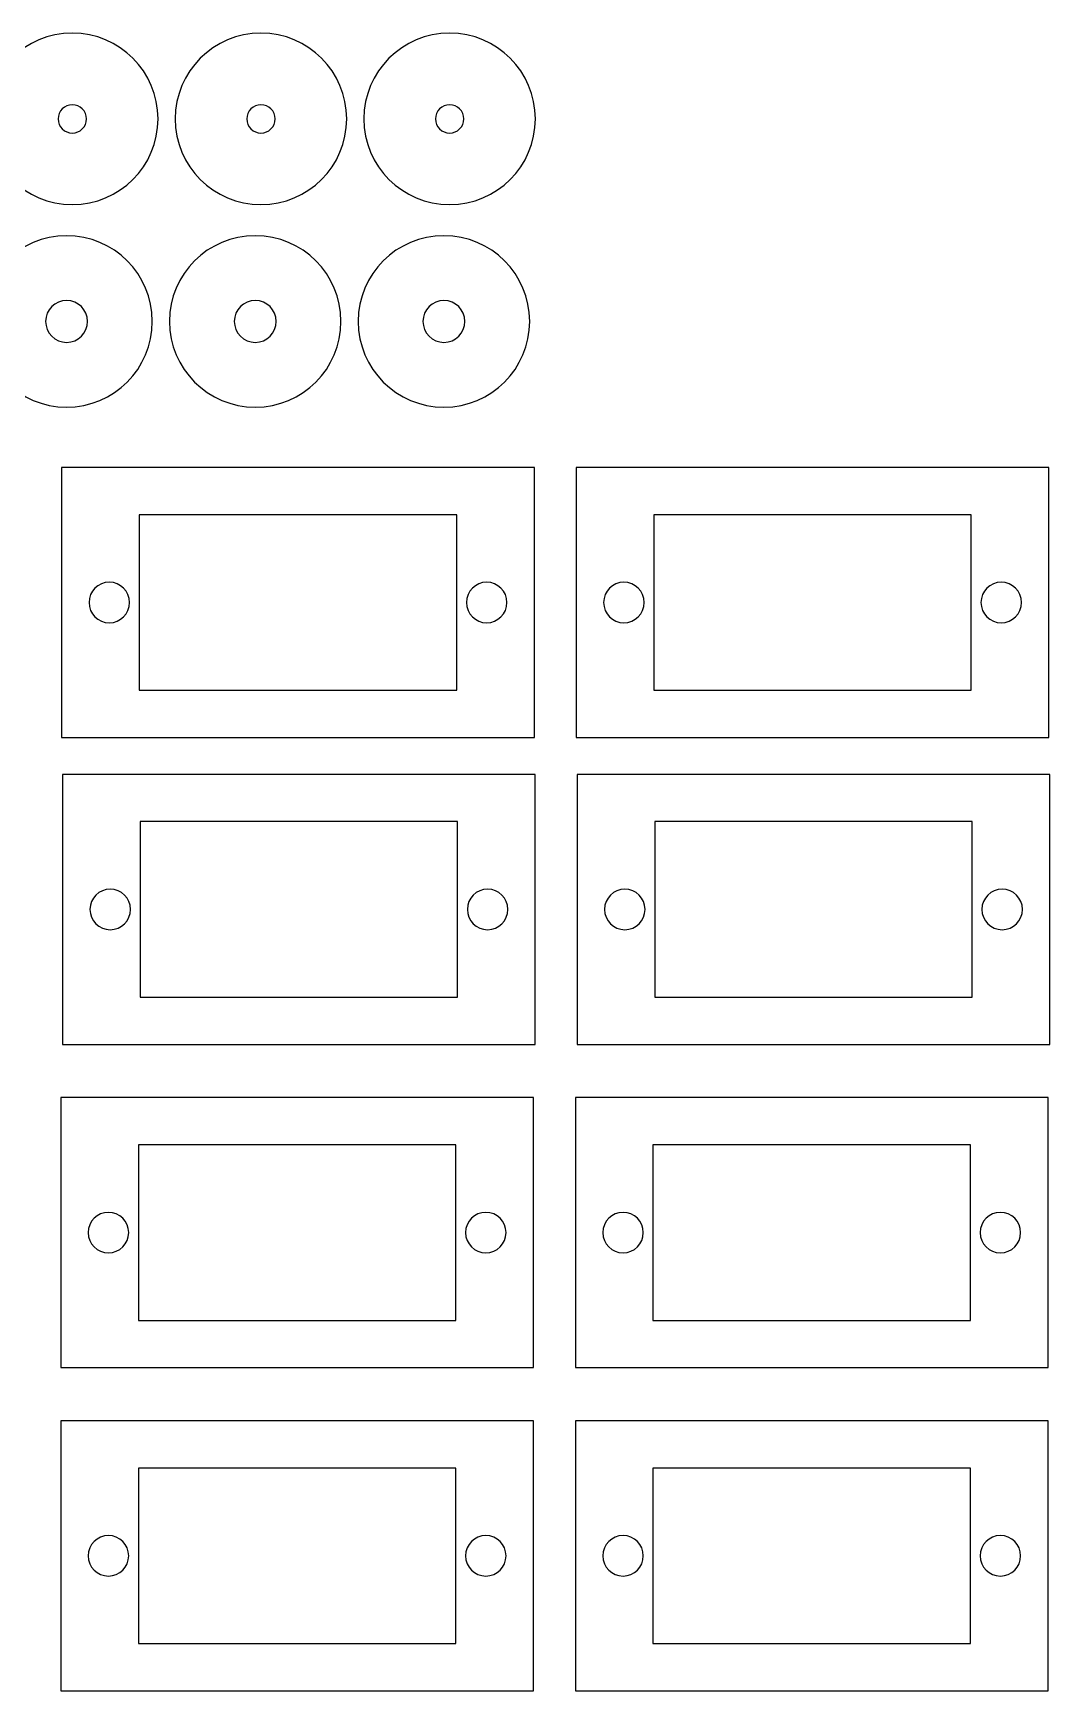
# Model space of a CAD drawing. Header units: inches. Extents: x 0.57 to 7.8, y -9.96 to -0.47.
# Drawn here: x 3.658 to 6.622, y -9.96 to -5.127 of the extents above; entities that cross this region are included whole.
import ezdxf

# ---------------------------------------------------------------- set-up
doc = ezdxf.new("R2010")
doc.units = ezdxf.units.IN
doc.header["$MEASUREMENT"] = 0
doc.layers.add('Layer 1', color=7, linetype='Continuous')

# ---------------------------------------------------------------- blocks, each defined once
blk = doc.blocks.new('block 71')
at = {"layer": 'Layer 1', "color": 7, "lineweight": 25}
blk.add_open_spline([(4.9211, -6.7867), (4.9211, -6.7541), (4.9475, -6.7277), (4.9801, -6.7277), (5.0127, -6.7277), (5.0392, -6.7541), (5.0392, -6.7867), (5.0392, -6.8193), (5.0127, -6.8458), (4.9801, -6.8458), (4.9475, -6.8458), (4.9211, -6.8193), (4.9211, -6.7867), (4.9211, -6.7867), (4.9211, -6.7867), (4.9211, -6.7867)], degree=3, knots=[0, 0, 0, 0, 1, 1, 1, 2, 2, 2, 3, 3, 3, 4, 4, 4, 5, 5, 5, 5], dxfattribs=at)
blk = doc.blocks.new('block 72')
at = {"layer": 'Layer 1', "color": 7, "lineweight": 25}
blk.add_open_spline([(3.8211, -6.7867), (3.8211, -6.7541), (3.8475, -6.7277), (3.8801, -6.7277), (3.9127, -6.7277), (3.9392, -6.7541), (3.9392, -6.7867), (3.9392, -6.8193), (3.9127, -6.8458), (3.8801, -6.8458), (3.8475, -6.8458), (3.8211, -6.8193), (3.8211, -6.7867), (3.8211, -6.7867), (3.8211, -6.7867), (3.8211, -6.7867)], degree=3, knots=[0, 0, 0, 0, 1, 1, 1, 2, 2, 2, 3, 3, 3, 4, 4, 4, 5, 5, 5, 5], dxfattribs=at)
blk = doc.blocks.new('block 73')
at = {"layer": 'Layer 1', "color": 7, "lineweight": 25}
blk.add_lwpolyline([(3.9675, -7.0426), (4.8927, -7.0426)], dxfattribs=at)
blk = doc.blocks.new('block 74')
at = {"layer": 'Layer 1', "color": 7, "lineweight": 25}
blk.add_lwpolyline([(4.8927, -7.0426), (4.8927, -6.5308)], dxfattribs=at)
blk = doc.blocks.new('block 75')
at = {"layer": 'Layer 1', "color": 7, "lineweight": 25}
blk.add_lwpolyline([(3.9675, -6.5308), (3.9675, -7.0426)], dxfattribs=at)
blk = doc.blocks.new('block 76')
at = {"layer": 'Layer 1', "color": 7, "lineweight": 25}
blk.add_lwpolyline([(5.1191, -6.393), (3.7411, -6.393)], dxfattribs=at)
blk = doc.blocks.new('block 77')
at = {"layer": 'Layer 1', "color": 7, "lineweight": 25}
blk.add_lwpolyline([(5.1191, -7.1804), (5.1191, -6.393)], dxfattribs=at)
blk = doc.blocks.new('block 78')
at = {"layer": 'Layer 1', "color": 7, "lineweight": 25}
blk.add_lwpolyline([(3.7411, -7.1804), (5.1191, -7.1804)], dxfattribs=at)
blk = doc.blocks.new('block 79')
at = {"layer": 'Layer 1', "color": 7, "lineweight": 25}
blk.add_lwpolyline([(3.7411, -6.393), (3.7411, -7.1804)], dxfattribs=at)
blk = doc.blocks.new('block 80')
at = {"layer": 'Layer 1', "color": 7, "lineweight": 25}
blk.add_lwpolyline([(4.8927, -6.5308), (3.9675, -6.5308)], dxfattribs=at)
blk = doc.blocks.new('block 70')
at = {"layer": 'Layer 1'}
for name in ['block 76', 'block 79', 'block 77', 'block 75', 'block 80', 'block 74', 'block 72', 'block 71', 'block 73', 'block 78']:
    blk.add_blockref(name, (0, 0), dxfattribs=at)
blk = doc.blocks.new('block 82')
at = {"layer": 'Layer 1', "color": 7, "lineweight": 25}
blk.add_open_spline([(6.4211, -6.7867), (6.4211, -6.7541), (6.4475, -6.7277), (6.4801, -6.7277), (6.5127, -6.7277), (6.5392, -6.7541), (6.5392, -6.7867), (6.5392, -6.8193), (6.5127, -6.8458), (6.4801, -6.8458), (6.4475, -6.8458), (6.4211, -6.8193), (6.4211, -6.7867), (6.4211, -6.7867), (6.4211, -6.7867), (6.4211, -6.7867)], degree=3, knots=[0, 0, 0, 0, 1, 1, 1, 2, 2, 2, 3, 3, 3, 4, 4, 4, 5, 5, 5, 5], dxfattribs=at)
blk = doc.blocks.new('block 83')
at = {"layer": 'Layer 1', "color": 7, "lineweight": 25}
blk.add_open_spline([(5.3211, -6.7867), (5.3211, -6.7541), (5.3475, -6.7277), (5.3801, -6.7277), (5.4127, -6.7277), (5.4392, -6.7541), (5.4392, -6.7867), (5.4392, -6.8193), (5.4127, -6.8458), (5.3801, -6.8458), (5.3475, -6.8458), (5.3211, -6.8193), (5.3211, -6.7867), (5.3211, -6.7867), (5.3211, -6.7867), (5.3211, -6.7867)], degree=3, knots=[0, 0, 0, 0, 1, 1, 1, 2, 2, 2, 3, 3, 3, 4, 4, 4, 5, 5, 5, 5], dxfattribs=at)
blk = doc.blocks.new('block 84')
at = {"layer": 'Layer 1', "color": 7, "lineweight": 25}
blk.add_lwpolyline([(5.4675, -7.0426), (6.3927, -7.0426)], dxfattribs=at)
blk = doc.blocks.new('block 85')
at = {"layer": 'Layer 1', "color": 7, "lineweight": 25}
blk.add_lwpolyline([(6.3927, -7.0426), (6.3927, -6.5308)], dxfattribs=at)
blk = doc.blocks.new('block 86')
at = {"layer": 'Layer 1', "color": 7, "lineweight": 25}
blk.add_lwpolyline([(5.4675, -6.5308), (5.4675, -7.0426)], dxfattribs=at)
blk = doc.blocks.new('block 87')
at = {"layer": 'Layer 1', "color": 7, "lineweight": 25}
blk.add_lwpolyline([(6.6191, -6.393), (5.2411, -6.393)], dxfattribs=at)
blk = doc.blocks.new('block 88')
at = {"layer": 'Layer 1', "color": 7, "lineweight": 25}
blk.add_lwpolyline([(6.6191, -7.1804), (6.6191, -6.393)], dxfattribs=at)
blk = doc.blocks.new('block 89')
at = {"layer": 'Layer 1', "color": 7, "lineweight": 25}
blk.add_lwpolyline([(5.2411, -7.1804), (6.6191, -7.1804)], dxfattribs=at)
blk = doc.blocks.new('block 90')
at = {"layer": 'Layer 1', "color": 7, "lineweight": 25}
blk.add_lwpolyline([(5.2411, -6.393), (5.2411, -7.1804)], dxfattribs=at)
blk = doc.blocks.new('block 91')
at = {"layer": 'Layer 1', "color": 7, "lineweight": 25}
blk.add_lwpolyline([(6.3927, -6.5308), (5.4675, -6.5308)], dxfattribs=at)
blk = doc.blocks.new('block 81')
at = {"layer": 'Layer 1'}
for name in ['block 87', 'block 90', 'block 88', 'block 86', 'block 91', 'block 85', 'block 83', 'block 82', 'block 84', 'block 89']:
    blk.add_blockref(name, (0, 0), dxfattribs=at)
blk = doc.blocks.new('block 115')
at = {"layer": 'Layer 1', "color": 7, "lineweight": 25}
blk.add_open_spline([(4.9238, -7.6815), (4.9238, -7.6489), (4.9502, -7.6225), (4.9828, -7.6225), (5.0155, -7.6225), (5.0419, -7.6489), (5.0419, -7.6815), (5.0419, -7.7141), (5.0155, -7.7406), (4.9828, -7.7406), (4.9502, -7.7406), (4.9238, -7.7141), (4.9238, -7.6815), (4.9238, -7.6815), (4.9238, -7.6815), (4.9238, -7.6815)], degree=3, knots=[0, 0, 0, 0, 1, 1, 1, 2, 2, 2, 3, 3, 3, 4, 4, 4, 5, 5, 5, 5], dxfattribs=at)
blk = doc.blocks.new('block 116')
at = {"layer": 'Layer 1', "color": 7, "lineweight": 25}
blk.add_open_spline([(3.8238, -7.6815), (3.8238, -7.6489), (3.8502, -7.6225), (3.8828, -7.6225), (3.9155, -7.6225), (3.9419, -7.6489), (3.9419, -7.6815), (3.9419, -7.7141), (3.9155, -7.7406), (3.8828, -7.7406), (3.8502, -7.7406), (3.8238, -7.7141), (3.8238, -7.6815), (3.8238, -7.6815), (3.8238, -7.6815), (3.8238, -7.6815)], degree=3, knots=[0, 0, 0, 0, 1, 1, 1, 2, 2, 2, 3, 3, 3, 4, 4, 4, 5, 5, 5, 5], dxfattribs=at)
blk = doc.blocks.new('block 117')
at = {"layer": 'Layer 1', "color": 7, "lineweight": 25}
blk.add_lwpolyline([(3.9702, -7.9374), (4.8954, -7.9374)], dxfattribs=at)
blk = doc.blocks.new('block 118')
at = {"layer": 'Layer 1', "color": 7, "lineweight": 25}
blk.add_lwpolyline([(4.8954, -7.9374), (4.8954, -7.4256)], dxfattribs=at)
blk = doc.blocks.new('block 119')
at = {"layer": 'Layer 1', "color": 7, "lineweight": 25}
blk.add_lwpolyline([(3.9702, -7.4256), (3.9702, -7.9374)], dxfattribs=at)
blk = doc.blocks.new('block 120')
at = {"layer": 'Layer 1', "color": 7, "lineweight": 25}
blk.add_lwpolyline([(5.1218, -7.2878), (3.7439, -7.2878)], dxfattribs=at)
blk = doc.blocks.new('block 121')
at = {"layer": 'Layer 1', "color": 7, "lineweight": 25}
blk.add_lwpolyline([(5.1218, -8.0752), (5.1218, -7.2878)], dxfattribs=at)
blk = doc.blocks.new('block 122')
at = {"layer": 'Layer 1', "color": 7, "lineweight": 25}
blk.add_lwpolyline([(3.7439, -8.0752), (5.1218, -8.0752)], dxfattribs=at)
blk = doc.blocks.new('block 123')
at = {"layer": 'Layer 1', "color": 7, "lineweight": 25}
blk.add_lwpolyline([(3.7439, -7.2878), (3.7439, -8.0752)], dxfattribs=at)
blk = doc.blocks.new('block 124')
at = {"layer": 'Layer 1', "color": 7, "lineweight": 25}
blk.add_lwpolyline([(4.8954, -7.4256), (3.9702, -7.4256)], dxfattribs=at)
blk = doc.blocks.new('block 114')
at = {"layer": 'Layer 1'}
for name in ['block 120', 'block 123', 'block 121', 'block 119', 'block 124', 'block 118', 'block 116', 'block 115', 'block 117', 'block 122']:
    blk.add_blockref(name, (0, 0), dxfattribs=at)
blk = doc.blocks.new('block 126')
at = {"layer": 'Layer 1', "color": 7, "lineweight": 25}
blk.add_open_spline([(6.4238, -7.6815), (6.4238, -7.6489), (6.4502, -7.6225), (6.4828, -7.6225), (6.5155, -7.6225), (6.5419, -7.6489), (6.5419, -7.6815), (6.5419, -7.7141), (6.5155, -7.7406), (6.4828, -7.7406), (6.4502, -7.7406), (6.4238, -7.7141), (6.4238, -7.6815), (6.4238, -7.6815), (6.4238, -7.6815), (6.4238, -7.6815)], degree=3, knots=[0, 0, 0, 0, 1, 1, 1, 2, 2, 2, 3, 3, 3, 4, 4, 4, 5, 5, 5, 5], dxfattribs=at)
blk = doc.blocks.new('block 127')
at = {"layer": 'Layer 1', "color": 7, "lineweight": 25}
blk.add_open_spline([(5.3238, -7.6815), (5.3238, -7.6489), (5.3502, -7.6225), (5.3828, -7.6225), (5.4155, -7.6225), (5.4419, -7.6489), (5.4419, -7.6815), (5.4419, -7.7141), (5.4155, -7.7406), (5.3828, -7.7406), (5.3502, -7.7406), (5.3238, -7.7141), (5.3238, -7.6815), (5.3238, -7.6815), (5.3238, -7.6815), (5.3238, -7.6815)], degree=3, knots=[0, 0, 0, 0, 1, 1, 1, 2, 2, 2, 3, 3, 3, 4, 4, 4, 5, 5, 5, 5], dxfattribs=at)
blk = doc.blocks.new('block 128')
at = {"layer": 'Layer 1', "color": 7, "lineweight": 25}
blk.add_lwpolyline([(5.4702, -7.9374), (6.3954, -7.9374)], dxfattribs=at)
blk = doc.blocks.new('block 129')
at = {"layer": 'Layer 1', "color": 7, "lineweight": 25}
blk.add_lwpolyline([(6.3954, -7.9374), (6.3954, -7.4256)], dxfattribs=at)
blk = doc.blocks.new('block 130')
at = {"layer": 'Layer 1', "color": 7, "lineweight": 25}
blk.add_lwpolyline([(5.4702, -7.4256), (5.4702, -7.9374)], dxfattribs=at)
blk = doc.blocks.new('block 131')
at = {"layer": 'Layer 1', "color": 7, "lineweight": 25}
blk.add_lwpolyline([(6.6218, -7.2878), (5.2439, -7.2878)], dxfattribs=at)
blk = doc.blocks.new('block 132')
at = {"layer": 'Layer 1', "color": 7, "lineweight": 25}
blk.add_lwpolyline([(6.6218, -8.0752), (6.6218, -7.2878)], dxfattribs=at)
blk = doc.blocks.new('block 133')
at = {"layer": 'Layer 1', "color": 7, "lineweight": 25}
blk.add_lwpolyline([(5.2439, -8.0752), (6.6218, -8.0752)], dxfattribs=at)
blk = doc.blocks.new('block 134')
at = {"layer": 'Layer 1', "color": 7, "lineweight": 25}
blk.add_lwpolyline([(5.2439, -7.2878), (5.2439, -8.0752)], dxfattribs=at)
blk = doc.blocks.new('block 135')
at = {"layer": 'Layer 1', "color": 7, "lineweight": 25}
blk.add_lwpolyline([(6.3954, -7.4256), (5.4702, -7.4256)], dxfattribs=at)
blk = doc.blocks.new('block 125')
at = {"layer": 'Layer 1'}
for name in ['block 131', 'block 134', 'block 132', 'block 130', 'block 135', 'block 129', 'block 127', 'block 126', 'block 128', 'block 133']:
    blk.add_blockref(name, (0, 0), dxfattribs=at)
blk = doc.blocks.new('block 159')
at = {"layer": 'Layer 1', "color": 7, "lineweight": 25}
blk.add_open_spline([(4.9186, -8.6238), (4.9186, -8.5912), (4.945, -8.5647), (4.9776, -8.5647), (5.0102, -8.5647), (5.0367, -8.5912), (5.0367, -8.6238), (5.0367, -8.6564), (5.0102, -8.6829), (4.9776, -8.6829), (4.945, -8.6829), (4.9186, -8.6564), (4.9186, -8.6238), (4.9186, -8.6238), (4.9186, -8.6238), (4.9186, -8.6238)], degree=3, knots=[0, 0, 0, 0, 1, 1, 1, 2, 2, 2, 3, 3, 3, 4, 4, 4, 5, 5, 5, 5], dxfattribs=at)
blk = doc.blocks.new('block 160')
at = {"layer": 'Layer 1', "color": 7, "lineweight": 25}
blk.add_open_spline([(3.8186, -8.6238), (3.8186, -8.5912), (3.845, -8.5647), (3.8776, -8.5647), (3.9102, -8.5647), (3.9367, -8.5912), (3.9367, -8.6238), (3.9367, -8.6564), (3.9102, -8.6829), (3.8776, -8.6829), (3.845, -8.6829), (3.8186, -8.6564), (3.8186, -8.6238), (3.8186, -8.6238), (3.8186, -8.6238), (3.8186, -8.6238)], degree=3, knots=[0, 0, 0, 0, 1, 1, 1, 2, 2, 2, 3, 3, 3, 4, 4, 4, 5, 5, 5, 5], dxfattribs=at)
blk = doc.blocks.new('block 161')
at = {"layer": 'Layer 1', "color": 7, "lineweight": 25}
blk.add_lwpolyline([(3.965, -8.8797), (4.8902, -8.8797)], dxfattribs=at)
blk = doc.blocks.new('block 162')
at = {"layer": 'Layer 1', "color": 7, "lineweight": 25}
blk.add_lwpolyline([(4.8902, -8.8797), (4.8902, -8.3679)], dxfattribs=at)
blk = doc.blocks.new('block 163')
at = {"layer": 'Layer 1', "color": 7, "lineweight": 25}
blk.add_lwpolyline([(3.965, -8.3679), (3.965, -8.8797)], dxfattribs=at)
blk = doc.blocks.new('block 164')
at = {"layer": 'Layer 1', "color": 7, "lineweight": 25}
blk.add_lwpolyline([(5.1166, -8.2301), (3.7386, -8.2301)], dxfattribs=at)
blk = doc.blocks.new('block 165')
at = {"layer": 'Layer 1', "color": 7, "lineweight": 25}
blk.add_lwpolyline([(5.1166, -9.0175), (5.1166, -8.2301)], dxfattribs=at)
blk = doc.blocks.new('block 166')
at = {"layer": 'Layer 1', "color": 7, "lineweight": 25}
blk.add_lwpolyline([(3.7386, -9.0175), (5.1166, -9.0175)], dxfattribs=at)
blk = doc.blocks.new('block 167')
at = {"layer": 'Layer 1', "color": 7, "lineweight": 25}
blk.add_lwpolyline([(3.7386, -8.2301), (3.7386, -9.0175)], dxfattribs=at)
blk = doc.blocks.new('block 168')
at = {"layer": 'Layer 1', "color": 7, "lineweight": 25}
blk.add_lwpolyline([(4.8902, -8.3679), (3.965, -8.3679)], dxfattribs=at)
blk = doc.blocks.new('block 158')
at = {"layer": 'Layer 1'}
for name in ['block 164', 'block 167', 'block 165', 'block 163', 'block 168', 'block 162', 'block 160', 'block 159', 'block 161', 'block 166']:
    blk.add_blockref(name, (0, 0), dxfattribs=at)
blk = doc.blocks.new('block 170')
at = {"layer": 'Layer 1', "color": 7, "lineweight": 25}
blk.add_open_spline([(6.4186, -8.6238), (6.4186, -8.5912), (6.445, -8.5647), (6.4776, -8.5647), (6.5102, -8.5647), (6.5367, -8.5912), (6.5367, -8.6238), (6.5367, -8.6564), (6.5102, -8.6829), (6.4776, -8.6829), (6.445, -8.6829), (6.4186, -8.6564), (6.4186, -8.6238), (6.4186, -8.6238), (6.4186, -8.6238), (6.4186, -8.6238)], degree=3, knots=[0, 0, 0, 0, 1, 1, 1, 2, 2, 2, 3, 3, 3, 4, 4, 4, 5, 5, 5, 5], dxfattribs=at)
blk = doc.blocks.new('block 171')
at = {"layer": 'Layer 1', "color": 7, "lineweight": 25}
blk.add_open_spline([(5.3186, -8.6238), (5.3186, -8.5912), (5.345, -8.5647), (5.3776, -8.5647), (5.4102, -8.5647), (5.4367, -8.5912), (5.4367, -8.6238), (5.4367, -8.6564), (5.4102, -8.6829), (5.3776, -8.6829), (5.345, -8.6829), (5.3186, -8.6564), (5.3186, -8.6238), (5.3186, -8.6238), (5.3186, -8.6238), (5.3186, -8.6238)], degree=3, knots=[0, 0, 0, 0, 1, 1, 1, 2, 2, 2, 3, 3, 3, 4, 4, 4, 5, 5, 5, 5], dxfattribs=at)
blk = doc.blocks.new('block 172')
at = {"layer": 'Layer 1', "color": 7, "lineweight": 25}
blk.add_lwpolyline([(5.465, -8.8797), (6.3902, -8.8797)], dxfattribs=at)
blk = doc.blocks.new('block 173')
at = {"layer": 'Layer 1', "color": 7, "lineweight": 25}
blk.add_lwpolyline([(6.3902, -8.8797), (6.3902, -8.3679)], dxfattribs=at)
blk = doc.blocks.new('block 174')
at = {"layer": 'Layer 1', "color": 7, "lineweight": 25}
blk.add_lwpolyline([(5.465, -8.3679), (5.465, -8.8797)], dxfattribs=at)
blk = doc.blocks.new('block 175')
at = {"layer": 'Layer 1', "color": 7, "lineweight": 25}
blk.add_lwpolyline([(6.6166, -8.2301), (5.2386, -8.2301)], dxfattribs=at)
blk = doc.blocks.new('block 176')
at = {"layer": 'Layer 1', "color": 7, "lineweight": 25}
blk.add_lwpolyline([(6.6166, -9.0175), (6.6166, -8.2301)], dxfattribs=at)
blk = doc.blocks.new('block 177')
at = {"layer": 'Layer 1', "color": 7, "lineweight": 25}
blk.add_lwpolyline([(5.2386, -9.0175), (6.6166, -9.0175)], dxfattribs=at)
blk = doc.blocks.new('block 178')
at = {"layer": 'Layer 1', "color": 7, "lineweight": 25}
blk.add_lwpolyline([(5.2386, -8.2301), (5.2386, -9.0175)], dxfattribs=at)
blk = doc.blocks.new('block 179')
at = {"layer": 'Layer 1', "color": 7, "lineweight": 25}
blk.add_lwpolyline([(6.3902, -8.3679), (5.465, -8.3679)], dxfattribs=at)
blk = doc.blocks.new('block 169')
at = {"layer": 'Layer 1'}
for name in ['block 175', 'block 178', 'block 176', 'block 174', 'block 179', 'block 173', 'block 171', 'block 170', 'block 172', 'block 177']:
    blk.add_blockref(name, (0, 0), dxfattribs=at)
blk = doc.blocks.new('block 203')
at = {"layer": 'Layer 1', "color": 7, "lineweight": 25}
blk.add_open_spline([(4.9186, -9.5661), (4.9186, -9.5335), (4.945, -9.507), (4.9776, -9.507), (5.0102, -9.507), (5.0367, -9.5335), (5.0367, -9.5661), (5.0367, -9.5987), (5.0102, -9.6251), (4.9776, -9.6251), (4.945, -9.6251), (4.9186, -9.5987), (4.9186, -9.5661), (4.9186, -9.5661), (4.9186, -9.5661), (4.9186, -9.5661)], degree=3, knots=[0, 0, 0, 0, 1, 1, 1, 2, 2, 2, 3, 3, 3, 4, 4, 4, 5, 5, 5, 5], dxfattribs=at)
blk = doc.blocks.new('block 204')
at = {"layer": 'Layer 1', "color": 7, "lineweight": 25}
blk.add_open_spline([(3.8186, -9.5661), (3.8186, -9.5335), (3.845, -9.507), (3.8776, -9.507), (3.9102, -9.507), (3.9367, -9.5335), (3.9367, -9.5661), (3.9367, -9.5987), (3.9102, -9.6251), (3.8776, -9.6251), (3.845, -9.6251), (3.8186, -9.5987), (3.8186, -9.5661), (3.8186, -9.5661), (3.8186, -9.5661), (3.8186, -9.5661)], degree=3, knots=[0, 0, 0, 0, 1, 1, 1, 2, 2, 2, 3, 3, 3, 4, 4, 4, 5, 5, 5, 5], dxfattribs=at)
blk = doc.blocks.new('block 205')
at = {"layer": 'Layer 1', "color": 7, "lineweight": 25}
blk.add_lwpolyline([(3.965, -9.822), (4.8902, -9.822)], dxfattribs=at)
blk = doc.blocks.new('block 206')
at = {"layer": 'Layer 1', "color": 7, "lineweight": 25}
blk.add_lwpolyline([(4.8902, -9.822), (4.8902, -9.3102)], dxfattribs=at)
blk = doc.blocks.new('block 207')
at = {"layer": 'Layer 1', "color": 7, "lineweight": 25}
blk.add_lwpolyline([(3.965, -9.3102), (3.965, -9.822)], dxfattribs=at)
blk = doc.blocks.new('block 208')
at = {"layer": 'Layer 1', "color": 7, "lineweight": 25}
blk.add_lwpolyline([(5.1166, -9.1724), (3.7386, -9.1724)], dxfattribs=at)
blk = doc.blocks.new('block 209')
at = {"layer": 'Layer 1', "color": 7, "lineweight": 25}
blk.add_lwpolyline([(5.1166, -9.9598), (5.1166, -9.1724)], dxfattribs=at)
blk = doc.blocks.new('block 210')
at = {"layer": 'Layer 1', "color": 7, "lineweight": 25}
blk.add_lwpolyline([(3.7386, -9.9598), (5.1166, -9.9598)], dxfattribs=at)
blk = doc.blocks.new('block 211')
at = {"layer": 'Layer 1', "color": 7, "lineweight": 25}
blk.add_lwpolyline([(3.7386, -9.1724), (3.7386, -9.9598)], dxfattribs=at)
blk = doc.blocks.new('block 212')
at = {"layer": 'Layer 1', "color": 7, "lineweight": 25}
blk.add_lwpolyline([(4.8902, -9.3102), (3.965, -9.3102)], dxfattribs=at)
blk = doc.blocks.new('block 202')
at = {"layer": 'Layer 1'}
for name in ['block 208', 'block 211', 'block 209', 'block 207', 'block 212', 'block 206', 'block 204', 'block 203', 'block 205', 'block 210']:
    blk.add_blockref(name, (0, 0), dxfattribs=at)
blk = doc.blocks.new('block 214')
at = {"layer": 'Layer 1', "color": 7, "lineweight": 25}
blk.add_open_spline([(6.4186, -9.5661), (6.4186, -9.5335), (6.445, -9.507), (6.4776, -9.507), (6.5102, -9.507), (6.5367, -9.5335), (6.5367, -9.5661), (6.5367, -9.5987), (6.5102, -9.6251), (6.4776, -9.6251), (6.445, -9.6251), (6.4186, -9.5987), (6.4186, -9.5661), (6.4186, -9.5661), (6.4186, -9.5661), (6.4186, -9.5661)], degree=3, knots=[0, 0, 0, 0, 1, 1, 1, 2, 2, 2, 3, 3, 3, 4, 4, 4, 5, 5, 5, 5], dxfattribs=at)
blk = doc.blocks.new('block 215')
at = {"layer": 'Layer 1', "color": 7, "lineweight": 25}
blk.add_open_spline([(5.3186, -9.5661), (5.3186, -9.5335), (5.345, -9.507), (5.3776, -9.507), (5.4102, -9.507), (5.4367, -9.5335), (5.4367, -9.5661), (5.4367, -9.5987), (5.4102, -9.6251), (5.3776, -9.6251), (5.345, -9.6251), (5.3186, -9.5987), (5.3186, -9.5661), (5.3186, -9.5661), (5.3186, -9.5661), (5.3186, -9.5661)], degree=3, knots=[0, 0, 0, 0, 1, 1, 1, 2, 2, 2, 3, 3, 3, 4, 4, 4, 5, 5, 5, 5], dxfattribs=at)
blk = doc.blocks.new('block 216')
at = {"layer": 'Layer 1', "color": 7, "lineweight": 25}
blk.add_lwpolyline([(5.465, -9.822), (6.3902, -9.822)], dxfattribs=at)
blk = doc.blocks.new('block 217')
at = {"layer": 'Layer 1', "color": 7, "lineweight": 25}
blk.add_lwpolyline([(6.3902, -9.822), (6.3902, -9.3102)], dxfattribs=at)
blk = doc.blocks.new('block 218')
at = {"layer": 'Layer 1', "color": 7, "lineweight": 25}
blk.add_lwpolyline([(5.465, -9.3102), (5.465, -9.822)], dxfattribs=at)
blk = doc.blocks.new('block 219')
at = {"layer": 'Layer 1', "color": 7, "lineweight": 25}
blk.add_lwpolyline([(6.6166, -9.1724), (5.2386, -9.1724)], dxfattribs=at)
blk = doc.blocks.new('block 220')
at = {"layer": 'Layer 1', "color": 7, "lineweight": 25}
blk.add_lwpolyline([(6.6166, -9.9598), (6.6166, -9.1724)], dxfattribs=at)
blk = doc.blocks.new('block 221')
at = {"layer": 'Layer 1', "color": 7, "lineweight": 25}
blk.add_lwpolyline([(5.2386, -9.9598), (6.6166, -9.9598)], dxfattribs=at)
blk = doc.blocks.new('block 222')
at = {"layer": 'Layer 1', "color": 7, "lineweight": 25}
blk.add_lwpolyline([(5.2386, -9.1724), (5.2386, -9.9598)], dxfattribs=at)
blk = doc.blocks.new('block 223')
at = {"layer": 'Layer 1', "color": 7, "lineweight": 25}
blk.add_lwpolyline([(6.3902, -9.3102), (5.465, -9.3102)], dxfattribs=at)
blk = doc.blocks.new('block 213')
at = {"layer": 'Layer 1'}
for name in ['block 219', 'block 222', 'block 220', 'block 218', 'block 223', 'block 217', 'block 215', 'block 214', 'block 216', 'block 221']:
    blk.add_blockref(name, (0, 0), dxfattribs=at)

msp = doc.modelspace()

# ---------------------------------------------------------------- linework, layer by layer
at = {"layer": 'Layer 1', "color": 7, "lineweight": 25}
for points in [[(3.7721, -5.6268), (3.6341, -5.6268), (3.5221, -5.5149), (3.5221, -5.3768), (3.5221, -5.2388), (3.6341, -5.1268), (3.7721, -5.1268), (3.9102, -5.1268), (4.0221, -5.2388), (4.0221, -5.3768), (4.0221, -5.5149), (3.9102, -5.6268), (3.7721, -5.6268)], [(4.3221, -5.6268), (4.1841, -5.6268), (4.0721, -5.5149), (4.0721, -5.3768), (4.0721, -5.2388), (4.1841, -5.1268), (4.3221, -5.1268), (4.4602, -5.1268), (4.5721, -5.2388), (4.5721, -5.3768), (4.5721, -5.5149), (4.4602, -5.6268), (4.3221, -5.6268)], [(4.8721, -5.6268), (4.7341, -5.6268), (4.6221, -5.5149), (4.6221, -5.3768), (4.6221, -5.2388), (4.7341, -5.1268), (4.8721, -5.1268), (5.0102, -5.1268), (5.1221, -5.2388), (5.1221, -5.3768), (5.1221, -5.5149), (5.0102, -5.6268), (4.8721, -5.6268)], [(3.7721, -5.4182), (3.7493, -5.4182), (3.7308, -5.3997), (3.7308, -5.3768), (3.7308, -5.354), (3.7493, -5.3355), (3.7721, -5.3355), (3.795, -5.3355), (3.8135, -5.354), (3.8135, -5.3768), (3.8135, -5.3997), (3.795, -5.4182), (3.7721, -5.4182)], [(4.3221, -5.4182), (4.2993, -5.4182), (4.2808, -5.3997), (4.2808, -5.3768), (4.2808, -5.354), (4.2993, -5.3355), (4.3221, -5.3355), (4.345, -5.3355), (4.3635, -5.354), (4.3635, -5.3768), (4.3635, -5.3997), (4.345, -5.4182), (4.3221, -5.4182)], [(4.8721, -5.4182), (4.8493, -5.4182), (4.8308, -5.3997), (4.8308, -5.3768), (4.8308, -5.354), (4.8493, -5.3355), (4.8721, -5.3355), (4.895, -5.3355), (4.9135, -5.354), (4.9135, -5.3768), (4.9135, -5.3997), (4.895, -5.4182), (4.8721, -5.4182)], [(3.7555, -6.2173), (3.6174, -6.2173), (3.5055, -6.1053), (3.5055, -5.9673), (3.5055, -5.8292), (3.6174, -5.7173), (3.7555, -5.7173), (3.8935, -5.7173), (4.0055, -5.8292), (4.0055, -5.9673), (4.0055, -6.1053), (3.8935, -6.2173), (3.7555, -6.2173)], [(4.3055, -6.2173), (4.1674, -6.2173), (4.0555, -6.1053), (4.0555, -5.9673), (4.0555, -5.8292), (4.1674, -5.7173), (4.3055, -5.7173), (4.4435, -5.7173), (4.5555, -5.8292), (4.5555, -5.9673), (4.5555, -6.1053), (4.4435, -6.2173), (4.3055, -6.2173)], [(4.8555, -6.2173), (4.7174, -6.2173), (4.6055, -6.1053), (4.6055, -5.9673), (4.6055, -5.8292), (4.7174, -5.7173), (4.8555, -5.7173), (4.9935, -5.7173), (5.1055, -5.8292), (5.1055, -5.9673), (5.1055, -6.1053), (4.9935, -6.2173), (4.8555, -6.2173)], [(3.7555, -6.0283), (3.7218, -6.0283), (3.6945, -6.001), (3.6945, -5.9673), (3.6945, -5.9336), (3.7218, -5.9062), (3.7555, -5.9062), (3.7892, -5.9062), (3.8165, -5.9336), (3.8165, -5.9673), (3.8165, -6.001), (3.7892, -6.0283), (3.7555, -6.0283)], [(4.3055, -6.0283), (4.2718, -6.0283), (4.2445, -6.001), (4.2445, -5.9673), (4.2445, -5.9336), (4.2718, -5.9062), (4.3055, -5.9062), (4.3392, -5.9062), (4.3665, -5.9336), (4.3665, -5.9673), (4.3665, -6.001), (4.3392, -6.0283), (4.3055, -6.0283)], [(4.8555, -6.0283), (4.8218, -6.0283), (4.7945, -6.001), (4.7945, -5.9673), (4.7945, -5.9336), (4.8218, -5.9062), (4.8555, -5.9062), (4.8892, -5.9062), (4.9165, -5.9336), (4.9165, -5.9673), (4.9165, -6.001), (4.8892, -6.0283), (4.8555, -6.0283)]]:
    msp.add_open_spline(points, degree=3, knots=[0, 0, 0, 0, 1, 1, 1, 2, 2, 2, 3, 3, 3, 4, 4, 4, 4], dxfattribs=at)

# ---------------------------------------------------------------- block references
at = {"layer": 'Layer 1'}
for name in ['block 70', 'block 81', 'block 114', 'block 125', 'block 158', 'block 169', 'block 202', 'block 213']:
    msp.add_blockref(name, (0, 0), dxfattribs=at)

doc.saveas('drawing.dxf')
